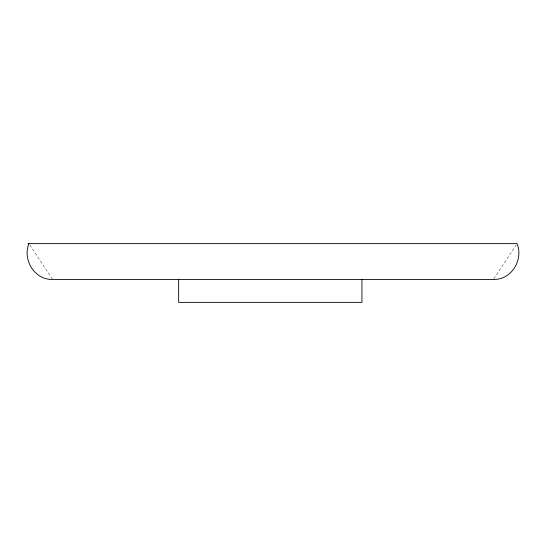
<?xml version="1.0" encoding="UTF-8"?>
<svg xmlns="http://www.w3.org/2000/svg" width="546" height="546" viewBox="0 0 546 546"><rect width="100%" height="100%" fill="white"/><g stroke="black" fill="none" stroke-linecap="round" stroke-linejoin="round"><path stroke-width="0.41" stroke-dasharray="2.73 2.05" d="M493.85 278.753L516.161 245.031M29.839 245.031L52.15 278.753"/><path stroke-width="0.82" d="M28.911 243.625C22.338 259.8 34.61 280.043 52.614 279.456L493.386 279.456C511.39 280.043 523.662 259.8 517.089 243.625L27.976 243.625M361.957 279.456L361.957 302.375L178.644 302.375L178.644 279.456"/></g></svg>
